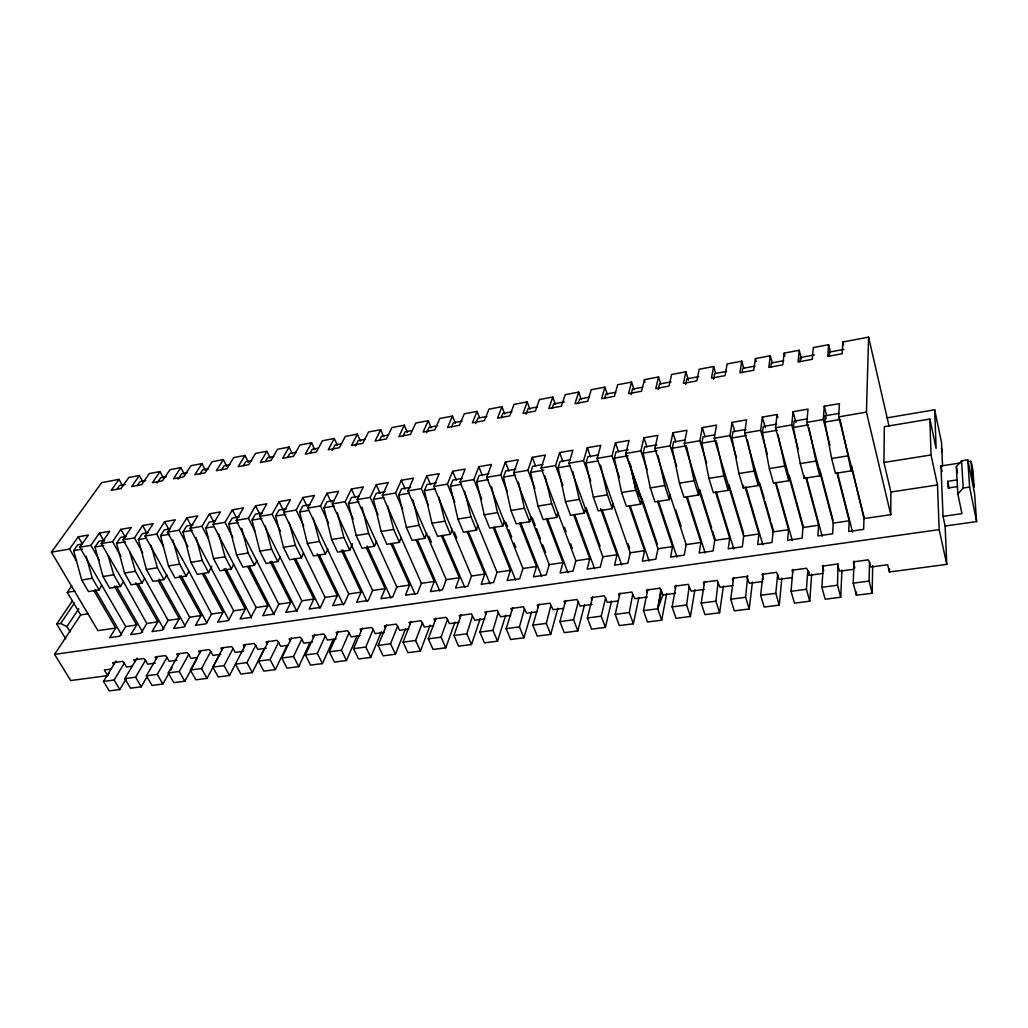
<?xml version="1.0" encoding="UTF-8"?>
<svg xmlns="http://www.w3.org/2000/svg" width="1028" height="1028" viewBox="0 0 1028 1028"><rect width="100%" height="100%" fill="white"/><g stroke="black" fill="none" stroke-linecap="round" stroke-linejoin="round"><path stroke-width="1.5" d="M836.92 472.79L849.167 520.772L848.717 531.489L863.661 529.343L863.97 518.6L890.775 514.681L890.878 492.014L883.926 462.471L884.337 426.671L929.865 419.051L936.122 448.439L934.67 409.786L887.177 417.843M959.998 462.986L940.954 465.967L943.049 516.364L945.13 526.04L946.775 564.372L889.426 571.979L889.451 568.792M745.968 429.46L732.913 431.709L731.936 437.992L738.939 473.522L743.193 487.94L758.279 485.55L758.317 480.487M823.261 565.336L821.899 587.258L825.176 599.234L840.724 597.242L837.512 585.215L837.961 563.331M854.024 561.147L853.227 583.159L856.375 595.238L872.142 593.22L872.695 565.593M872.142 593.22L869.071 581.077L869.508 562.188L868.274 559.849L853.291 561.892L854.833 567.906M890.775 514.681L866.437 412.112L868.596 337.107L842.831 341.99L842.189 353.709L827.771 356.408L828.594 344.688L813.276 347.605L812.274 359.299L798.075 361.959L799.244 350.265L784.146 353.131L782.796 364.811L768.79 367.433L770.306 355.752L755.413 358.579L753.73 370.247L739.929 372.83L741.766 361.175L727.092 363.951L725.087 375.606L711.479 378.15L713.638 366.508L699.156 369.258L696.843 380.887L683.414 383.393L685.894 371.776L671.618 374.488L668.984 386.091L655.761 388.571L658.537 376.968L644.453 379.64L641.523 391.231L628.481 393.66L631.539 382.082L617.661 384.729L614.436 396.294L601.573 398.697L604.927 387.145L591.228 389.74L587.72 401.28L575.025 403.657L578.661 392.118L565.143 394.688L561.378 406.214L548.849 408.553L552.756 397.039L539.417 399.571L535.382 411.071L523.021 413.384L527.184 401.897L514.026 404.389L509.734 415.865L497.539 418.152L501.96 406.677L488.981 409.144L484.419 420.593L472.405 422.842L477.069 411.406L464.245 413.834L459.452 425.271L447.591 427.481L452.5 416.07L439.843 418.473L434.818 429.871L423.099 432.068L428.252 420.67L415.762 423.035L410.493 434.42L398.941 436.579L404.312 425.206L391.976 427.545L386.489 438.905L375.079 441.038L380.681 429.691L368.499 432.004L362.794 443.338L351.537 445.445L357.346 434.124L345.331 436.399L339.407 447.707L328.292 449.789L334.306 438.493L337.415 445.381M856.375 595.238L856.478 592.025M838.951 413.41L825.304 415.762L824.867 422.097L831.652 458.501L835.443 473.343L851.235 470.85L851.454 465.633L863.97 518.6M840.724 597.242L841.958 570.013M864.214 517.598L838.668 416.893L839.413 403.606L824.263 406.253L823.338 419.527L829.943 445.407M798.229 449.082L791.753 424.949L793.076 411.714L807.995 409.105L806.851 422.354L833.233 523.098L832.641 533.802L817.915 535.909L818.648 525.231L805.901 477.699M829.39 356.228L829.673 352.051L843.924 349.366M792.948 569.473L791.046 591.306L794.451 603.166L809.756 601.2L811.683 574.087M819.637 469.012L819.779 475.823L804.23 478.29L800.272 463.589L793.41 427.481L794.04 421.159L807.481 418.833M822.837 573.444L809.126 575.294L809.357 572.146M809.756 601.2L806.415 589.288L807.815 570.553L806.543 568.253L791.997 570.232L792.678 572.596M767.363 454.183L760.643 430.295L762.365 417.085L777.052 414.515L775.523 427.738L802.958 527.518L802.084 538.197L787.576 540.278L788.579 529.626L775.343 482.543M804.23 478.29L804.449 475.694M656.918 444.828L644.595 446.962L643.117 453.194L650.3 487.889L654.964 501.908L669.408 499.621L669.87 494.596M733.645 577.556L730.69 599.221L734.352 610.863L749.206 608.961L745.608 597.268L747.716 575.641M763.072 573.547L760.643 595.289L764.177 607.034L779.263 605.106L781.845 578.109M776.5 424.191L763.239 426.479L762.442 432.775L769.381 468.588L773.48 483.147L788.797 480.731L789.298 475.553M779.263 605.106L775.793 593.31L777.643 574.639L776.358 572.365L762.031 574.318L763.431 578.995M799.887 361.74L800.298 357.564L814.343 354.93M736.549 457.756L730.021 435.551L732.103 422.379L746.572 419.848L744.657 433.045L773.12 531.887L771.977 542.514L757.687 544.57L758.947 533.956L745.236 487.311M704.643 581.514L701.186 603.089L704.964 614.628L719.6 612.752L715.886 601.162L718.045 582.722L717.313 580.409L703.396 582.298L704.141 584.598M749.206 608.961L752.432 582.066M770.807 367.176L771.334 363.012L783.644 360.699M706.699 463.075L699.85 440.742L702.291 427.597L716.542 425.104L714.267 438.262L743.707 536.192L742.306 546.78L728.222 548.798L729.751 538.235L715.565 492.001M743.193 487.94L743.552 485.37M676.038 585.407L672.106 606.893L676 618.329L690.43 616.479L686.588 604.991L689.184 586.628L688.426 584.341L674.715 586.204L675.473 588.491M719.6 612.752L723.455 585.96M598.309 454.954L587.836 456.753L586.05 462.96L593.349 497.115L598.27 510.877L612.29 508.654L613.009 503.669M714.46 434.895L703.036 436.874L701.893 443.145L708.947 478.38L713.342 492.669L728.21 490.317L728.993 485.165M742.139 372.534L742.781 368.384L754.925 366.096M676.707 466.455L670.127 445.844L672.916 432.737L686.961 430.282L684.34 443.402L714.73 540.432L713.072 550.982L699.181 552.974L700.955 542.437L686.383 496.768M647.858 589.25L643.451 610.645L647.447 621.991L661.672 620.167L657.727 608.782L660.734 590.483L659.963 588.222L646.432 590.059L647.229 592.321M690.43 616.479L694.877 589.815M352.386 543.735L349.803 550.198L337.595 552.126L331.633 539.507L323.897 507.819L326.968 501.792L334.293 500.533M684.545 440.061L673.597 441.95L672.286 448.208L679.418 483.173L683.941 497.321L698.59 494.995L699.503 489.868M647.113 469.796L640.842 450.881L643.965 437.799L657.817 435.384L654.849 448.465L686.151 544.609L684.25 555.12L670.564 557.086L672.582 546.588L657.573 501.33M713.612 379.204L714.627 373.665L726.603 371.416M620.064 593.04L615.207 614.358L619.319 625.589L633.338 623.79L629.277 612.508L632.695 594.287L631.886 592.038L618.56 593.85L619.37 596.099M661.672 620.167L666.709 593.593M542.874 464.527L532.697 466.275L530.615 472.443L538.029 506.072L543.182 519.59L556.803 517.444L557.78 512.484M643.451 610.645L657.727 608.782L661.3 590.406L659.963 588.222M619.46 477.545L611.994 455.828L615.451 442.798L629.085 440.408L625.782 453.464L657.984 548.734L655.851 559.206L642.359 561.147L644.607 550.687L629.187 505.815M685.702 384.421L686.871 378.882L698.667 376.672M633.338 623.79L638.941 597.332M628.159 449.801L616.003 451.896L614.371 458.115L621.619 492.528L626.412 506.418L640.637 504.17L641.806 499.081L625.782 453.464L640.842 450.881M590.702 480.757L583.557 460.724L587.335 447.72L600.776 445.368L597.152 458.385L630.215 552.794L627.851 563.228L614.551 565.143L617.031 554.722L600.673 508.77M592.668 596.78L587.361 617.995L591.575 629.136L605.402 627.376L611.557 601.02M658.177 389.548L659.488 384.035L671.13 381.851M605.402 627.376L601.226 616.183L605.595 597.962L604.22 595.803L591.074 597.602L591.91 599.825M562.856 485.396L555.544 465.53L559.63 452.564L572.879 450.238L568.934 463.23L602.845 556.79L600.236 567.199L587.129 569.075L589.828 558.692L573.611 514.617M539.006 604.091L532.851 625.14L537.259 636.088L550.7 634.379L546.331 623.379L550.905 605.376L550.031 603.179L537.259 604.927L538.132 607.111M565.657 600.455L559.913 621.593L564.231 632.644L577.852 630.896L584.559 604.657M577.852 630.896L573.585 619.807L578.327 601.663L576.939 599.517L563.974 601.29L564.835 603.487M631.038 394.611L632.477 389.111L642.526 387.222M462.266 478.431L452.86 480.063L450.392 486.18L457.923 519.05L463.41 532.221L476.478 530.152L477.789 525.231M534.856 488.506L527.917 470.271L532.311 457.344L545.367 455.057L541.126 468.01L575.834 560.748L573.02 571.105L560.093 572.956L563.01 562.624L546.408 518.922M512.741 607.676L506.161 628.648L510.672 639.493L523.92 637.797L519.461 626.9L524.383 608.974L523.509 606.803L510.903 608.512L511.79 610.683M550.7 634.379L557.921 608.242M570.399 459.773L560.067 461.559L558.14 467.74L565.49 501.625L570.527 515.272L584.354 513.075L585.754 508.012M604.657 398.234L605.839 394.109L615.746 392.246M507.215 491.59L500.7 474.949L505.378 462.06L518.253 459.799L513.717 472.713L549.209 564.642L546.176 574.96L533.429 576.798L536.565 566.492L519.641 523.303M486.822 611.21L479.845 632.091L484.458 642.86L497.513 641.176L492.965 630.37L498.246 612.521L497.346 610.362L484.908 612.058L485.82 614.204M523.92 637.797L531.656 611.776M211.871 566.197L208.607 572.545L197.337 574.331L190.887 562.303L182.984 531.939L186.659 526.015L192.84 524.948M578.276 403.169L579.561 399.057L588.993 397.283M461.251 614.693L453.901 635.497L458.591 646.162L471.479 644.517L466.828 633.801L472.443 616.016L471.531 613.87L459.272 615.541L460.197 617.674M481.657 498.901L473.857 479.562L478.817 466.699L491.525 464.476L486.694 477.365L522.944 568.484L519.705 578.764L507.125 580.576L510.466 570.309L493.196 527.492M497.513 641.176L505.737 615.258M515.748 469.205L505.712 470.94L503.502 477.082L510.942 510.453L516.223 523.856L529.651 521.736L531.27 516.711M385.32 491.718L376.299 493.286L373.46 499.338L381.118 531.489L386.901 544.326L399.429 542.347L401.061 537.477M454.851 502.075L447.398 484.111L452.641 471.287L465.157 469.089L460.056 481.939L497.038 572.275L493.594 582.516L481.194 584.302L484.728 574.074L467.11 531.617M552.254 408.026L553.642 403.927L564.488 401.884M471.479 644.517L480.179 618.702M488.994 473.818L479.099 475.527L476.748 481.669L484.252 514.784L489.636 528.071L502.872 525.976L504.607 520.965M436.026 618.136L428.303 638.851L433.084 649.439L445.792 647.807L454.954 622.094M428.278 504.941L421.313 488.596L426.813 475.81L439.162 473.638L433.79 486.45L471.479 576.001L467.843 586.217L455.61 587.977L459.336 577.787L441.397 535.691M526.092 414.194L528.058 408.733L537.233 407.011M445.792 647.807L441.051 637.18L447.514 619.396L446.075 617.34L433.97 618.997L434.921 621.105M657.727 608.782L662.854 594.942L661.3 590.406M411.136 621.529L403.053 642.153L407.91 652.651L420.452 651.045L430.167 625.165M402.68 509.22L395.587 493.016L401.344 480.269L413.526 478.136L407.885 490.896L446.268 579.689L442.438 589.866L430.372 591.601L434.291 581.45L416.019 539.713M420.452 651.045L415.633 640.508L422.405 622.801L420.953 620.758L409.015 622.39L409.979 624.484M501.253 417.574L502.808 413.474L511.867 411.778M436.27 482.929L426.98 484.522L424.384 490.626L431.966 523.252L437.555 536.308L450.444 534.277L452.371 529.291M386.579 624.87L378.15 645.417L383.084 655.838L395.459 654.245L405.623 628.468M378.073 514.874L370.209 497.372L376.222 484.663L388.237 482.556L382.352 495.29L421.39 583.339L417.381 593.464L405.469 595.173L409.568 585.06L390.987 543.671M395.459 654.245L390.55 643.798L397.63 626.168L396.178 624.137L384.395 625.744L385.371 627.825M475.694 423.6L477.904 418.165L486.835 416.481M410.622 487.349L401.473 488.93L398.748 495.008L406.368 527.403L412.061 540.342L424.757 538.338L426.787 533.365M362.344 628.172L353.568 648.642L358.592 658.974L370.8 657.406L381.388 631.732M286.08 508.86L278.961 510.081L275.671 516.069L283.471 547.307L289.613 559.72L301.487 557.844L303.491 553.038M353.169 519.024L345.19 501.677L351.435 488.994L363.295 486.925L357.153 499.621L396.847 586.924L392.645 597.024L380.9 598.707L385.179 588.633L366.289 547.577M370.8 657.406L365.814 647.036L373.19 629.47L371.725 627.466L360.096 629.046L361.085 631.115M451.575 426.851L453.309 422.778L462.137 421.12M338.43 631.436L329.32 651.816L334.421 662.071L346.462 660.529L356.857 636.371M328.6 523.124L320.505 505.917L326.981 493.273L338.675 491.23L332.301 503.887L372.611 590.47L368.255 600.532L356.652 602.19L361.098 592.154L341.309 550.121M346.462 660.529L341.412 650.236L349.07 632.747L347.592 630.755L336.13 632.323L337.133 634.366M426.62 432.762L429.049 427.34L437.761 425.708M358.888 496.28L351.46 497.565L348.505 503.604L356.202 535.524L362.087 548.258L374.449 546.292L376.659 541.37M314.658 635.021L305.393 654.952L310.559 665.116L322.445 663.6L333.239 639.544M294.226 559.129L313.887 599.054L309.107 609.026L320.402 607.407L325.105 597.409L283.612 512.252L296.141 510.094L302.862 497.501L314.401 495.483L307.796 508.102L348.71 593.966L344.174 603.989L332.725 605.633L337.338 595.623L317.267 553.938M322.445 663.6L317.318 653.384L325.259 635.972L323.781 633.993L312.461 635.535L313.476 637.566M291.361 638.195L281.788 658.048L287.018 668.136L298.75 666.632L309.916 642.68M403.194 435.898L405.096 431.837L412.254 430.501M215.546 521.029L209.275 522.108L205.703 528.045L213.58 558.628L219.953 570.746L231.377 568.934L233.626 564.179M298.75 666.632L293.558 656.506L301.769 639.159L300.279 637.193L289.099 638.722L290.14 640.74M268.359 641.331L258.478 661.107L263.785 671.104L275.363 669.626L286.889 645.777M247.709 566.492L267.884 605.788L262.795 615.682L273.808 614.101L278.819 604.181L236.209 520.399L248.416 518.305L255.574 505.776L266.805 503.81L259.75 516.352L301.808 600.827L296.951 610.773L285.81 612.367L290.744 602.447L270.107 561.416M310.032 504.722L302.797 505.969L299.623 511.97L307.385 543.439L313.45 555.955L325.478 554.041L327.868 549.145M275.363 669.626L270.094 659.578L278.575 642.307L277.072 640.354L266.046 641.857L267.087 643.862M379.473 440.331L381.452 436.283L388.52 434.96M244.343 646.946L243.289 644.954L254.173 643.477L255.676 645.404L246.938 662.61L235.476 664.114L240.848 674.047L252.284 672.582L264.157 648.822M355.354 446.062L358.104 440.678L365.081 439.367M223.23 647.473L212.783 667.095L218.219 676.938L229.501 675.499L245.641 644.428M212.783 667.095L224.091 665.604L233.086 648.475L231.57 646.561L220.814 648.025L221.881 649.992M267.884 605.788L256.113 607.509L250.948 617.378L240.077 618.946L245.319 609.09L224.168 568.702M262.461 512.933L255.419 514.141L252.04 520.117L259.866 551.136L266.085 563.447L277.804 561.596L280.361 556.726M332.211 450.38L335.051 445.008L341.347 443.826M201.09 650.493L190.36 670.025L195.86 679.804L207.001 678.377L219.555 654.81M190.36 670.025L201.539 668.56L210.766 651.495L209.249 649.593L198.635 651.045L199.715 652.998M245.319 609.09L233.703 610.786L228.383 620.629L217.653 622.158L223.037 612.341L202.375 573.663M239.138 516.956L232.199 518.151L228.717 524.113L236.568 554.902L242.865 567.122L254.443 565.284L257.077 560.44M283.612 512.252L290.449 499.672L279.063 501.664L272.124 514.231L259.75 516.352M126.457 536.41L120.507 537.438L116.562 543.298L124.542 573.059L131.198 584.791L142.044 583.082L144.614 578.379M179.219 653.474L168.232 672.929L173.796 682.631L184.796 681.23L196.913 659.128M310.083 453.297L312.294 449.287L318.513 448.118M314.722 449.634L311.561 442.811L305.342 454.08L316.316 452.024L322.445 440.742L334.306 438.493M223.037 612.341L211.562 614.024L206.101 623.829L195.513 625.345L201.038 615.566L179.399 575.808M168.232 672.929L179.27 671.477L188.728 654.489L187.199 652.6L176.726 654.026L177.818 655.967M157.631 656.417L146.387 675.794L152.003 685.419L162.861 684.031L169.067 673.032M170.622 670.282L172.177 667.532M287.544 457.511L289.806 453.502L295.961 452.359M292.299 453.849L289.099 447.077L282.674 458.321L293.52 456.291L299.842 445.034L311.561 442.811M201.038 615.566L189.705 617.224L184.115 626.99L173.655 628.494L179.309 618.74L158.183 580.653M146.387 675.794L157.271 674.368L166.973 657.432L165.444 655.568L155.087 656.969L156.192 658.897M82.137 544.069L77.781 544.814L73.682 550.635L81.7 579.998L88.485 591.55L99.061 589.879L101.759 585.215L79.773 547.269L88.369 535.035L78.231 536.809L69.557 549.029L51.4 552.152L97.93 630.639L115.727 628.044L94.049 590.946M236.209 520.399L243.482 507.883L232.392 509.824L225.016 522.314L212.976 524.383L256.113 607.509M137.045 658.087L124.812 678.621L130.479 688.182L141.209 686.807L147.557 675.846M265.275 461.675L267.614 457.678L273.679 456.535M270.146 458L266.907 451.279L260.302 462.497L271.007 460.505L277.521 449.275L289.099 447.077M179.309 618.74L168.117 620.372L162.385 630.1L152.054 631.59L157.849 621.876L135.799 582.825M124.812 678.621L135.567 677.208L145.488 660.349L143.946 658.485L133.717 659.886L134.835 661.788M170.43 528.816L164.326 529.87L160.561 535.768L168.489 565.94L175.004 577.864L186.132 576.104L188.998 571.298L167.423 532.208L175.287 519.821L164.621 521.684L156.667 534.059L145.089 536.051L189.705 617.224M116.01 660.953L103.507 681.41L109.238 690.893L119.826 689.544L126.315 678.634M212.976 524.383L220.455 511.918L209.506 513.833L201.938 526.285L190.052 528.328L233.703 610.786M103.507 681.41L114.121 680.022L124.26 663.227L122.717 661.377L112.617 662.752L113.748 664.653M157.849 621.876L146.798 623.495L140.939 633.184L130.736 634.649L136.66 624.973L114.391 586.217M243.276 465.787L245.692 461.803L251.68 460.672M248.275 462.112L244.998 455.443L238.2 466.635L248.776 464.656L255.484 453.451L266.907 451.279M148.302 532.645L142.275 533.686L138.42 539.559L146.374 569.525L152.966 581.347L163.953 579.612L166.883 574.832M88.267 613.755L80.711 614.911L54.561 654.373L70.714 680.536L107.696 675.627L109.353 672.903M190.052 528.328L197.723 515.902L186.916 517.791L179.155 530.204L167.423 532.208M221.56 469.847L224.04 465.864L229.951 464.759M136.66 624.973L125.737 626.579L119.749 636.229L109.675 637.681L115.727 628.044M226.674 466.159L223.359 459.555L216.368 470.708L226.815 468.755L233.716 457.589L244.998 455.443M200.1 473.857L202.644 469.886L208.491 468.794M104.882 540.137L99.009 541.152L94.987 546.999L102.98 576.554L109.7 588.196L120.417 586.5L123.476 581.745L101.271 543.581L109.688 531.296L99.42 533.095L90.914 545.354L79.773 547.269M205.33 470.169L201.976 463.602L194.819 474.743L205.125 472.816L212.205 461.662L223.359 459.555M145.089 536.051L153.146 523.702L142.609 525.539L134.462 537.875L123.039 539.841L168.117 620.372M178.05 479.138L181.506 473.857L187.289 472.777M184.243 474.126L180.864 467.611L173.526 478.727L183.716 476.825L190.964 465.697L201.976 463.602M123.039 539.841L131.276 527.518L120.88 529.343L112.553 541.64L101.271 543.581M70.135 631.924L66.897 626.566L78.809 608.717M157.091 483.057L160.625 477.789L166.343 476.709M65.753 638.902L56.707 624.047L60.678 623.456L74.401 603.102M56.707 624.047L72.204 601.162M163.413 478.046L159.995 471.569L152.491 482.659L162.552 480.77L169.98 469.68L180.864 467.611M80.711 614.911L67.257 592.334L71.716 585.844M137.289 485.601L140.001 481.657L145.642 480.603M142.828 481.901L139.371 475.489L131.713 486.54L141.646 484.689L149.24 473.612L159.995 471.569M116.845 489.418L119.621 485.499L125.198 484.445M122.486 485.717L119.004 479.356L111.178 490.382L120.996 488.544L128.757 477.506L139.371 475.489M51.4 552.152L101.682 482.646L119.004 479.356M943.049 516.364L961.938 513.64L957.852 493.967L956.336 466.725L961.553 460.852L967.798 459.863L974.647 493.903L976.6 521.581L945.13 526.04M957.852 493.967L963.21 488.043L969.61 487.079L967.798 459.863M307.796 508.102L320.505 505.917M332.301 503.887L345.19 501.677M357.153 499.621L370.209 497.372M382.352 495.29L395.587 493.016M407.885 490.896L421.313 488.596M433.79 486.45L447.398 484.111M460.056 481.939L473.857 479.562M486.694 477.365L500.7 474.949M513.717 472.713L527.917 470.271M541.126 468.01L555.544 465.53M568.934 463.23L583.557 460.724M597.152 458.385L611.994 455.828M654.849 448.465L670.127 445.844M684.34 443.402L699.85 440.742M714.267 438.262L730.021 435.551M744.657 433.045L760.643 430.295M775.523 427.738L791.753 424.949M806.851 422.354L823.338 419.527M838.668 416.893L866.437 412.112M73.682 550.635L82.42 549.145M94.987 546.999L103.828 545.482M116.562 543.298L125.519 541.769M138.42 539.559L145.976 538.261M160.561 535.768L169.748 534.2M182.984 531.939L192.3 530.345M205.703 528.045L213.567 526.696M228.717 524.113L238.483 522.442M252.04 520.117L261.934 518.42M275.671 516.069L285.694 514.36M299.623 511.97L308.336 510.479M323.897 507.819L334.203 506.059M348.505 503.604L358.952 501.818M373.46 499.338L384.035 497.526M398.748 495.008L409.478 493.183M424.384 490.626L435.268 488.763M450.392 486.18L461.418 484.291M476.748 481.669L488.12 479.716M503.502 477.082L515.028 475.116M530.615 472.443L543.773 470.194M558.14 467.74L570 465.71M586.05 462.96L598.09 460.904M614.371 458.115L628.121 455.764M643.117 453.194L657.059 450.804M672.286 448.208L686.434 445.779M701.893 443.145L716.259 440.678M731.936 437.992L746.521 435.499M762.442 432.775L777.245 430.244M793.41 427.481L808.445 424.898M824.867 422.097L840.133 419.488L851.235 470.85M81.7 579.998L92.314 578.276L99.061 589.879M102.98 576.554L113.735 574.806L120.417 586.5M124.542 573.059L135.426 571.298L142.044 583.082M146.374 569.525L157.4 567.739L163.953 579.612M168.489 565.94L179.656 564.128L186.132 576.104M190.887 562.303L202.195 560.478L208.607 572.545M213.58 558.628L225.042 556.778L231.377 568.934M236.568 554.902L248.185 553.025L254.443 565.284M259.866 551.136L271.623 549.235L277.804 561.596M283.471 547.307L295.396 545.38L301.487 557.844M307.385 543.439L319.477 541.473L325.478 554.041M331.633 539.507L343.879 537.528L349.803 550.198M356.202 535.524L368.615 533.519L374.449 546.292M381.118 531.489L393.698 529.459L399.429 542.347M406.368 527.403L419.128 525.334L424.757 538.338M431.966 523.252L444.906 521.157L450.444 534.277M457.923 519.05L471.042 516.93L476.478 530.152M484.252 514.784L497.552 512.625L502.872 525.976M510.942 510.453L524.434 508.269L529.651 521.736M538.029 506.072L551.702 503.861L556.803 517.444M565.49 501.625L579.368 499.377L584.354 513.075M593.349 497.115L607.432 494.828L612.29 508.654M621.619 492.528L635.908 490.215L641.806 499.081M650.3 487.889L664.808 485.537L669.408 499.621M679.418 483.173L694.131 480.783L698.59 494.995M708.947 478.38L723.892 475.964L728.21 490.317M738.939 473.522L754.102 471.068L758.279 485.55M769.381 468.588L784.762 466.095L788.797 480.731M800.272 463.589L815.911 461.058L819.779 475.823M831.652 458.501L847.522 455.931M67.257 592.334L74.851 591.126M883.926 462.471L931.034 454.98L929.865 419.051M967.926 461.752L971.1 461.251L973.002 470.773L974.171 487.195L972.244 477.596L971.1 461.251M957.261 486.604L948.034 487.992L947.713 481.335L956.914 479.935M890.878 492.014L937.497 484.946L931.034 454.98M278.819 604.181L290.744 602.447M301.808 600.827L313.887 599.054M325.105 597.409L337.338 595.623M348.71 593.966L361.098 592.154M372.611 590.47L385.179 588.633M396.847 586.924L409.568 585.06M421.39 583.339L434.291 581.45M446.268 579.689L459.336 577.787M471.479 576.001L484.728 574.074M497.038 572.275L510.466 570.309M522.944 568.484L536.565 566.492M549.209 564.642L563.01 562.624M575.834 560.748L589.828 558.692M602.845 556.79L617.031 554.722M630.215 552.794L644.607 550.687M657.984 548.734L672.582 546.588M686.151 544.609L700.955 542.437M714.73 540.432L729.751 538.235M743.707 536.192L758.947 533.956M773.12 531.887L788.579 529.626M802.958 527.518L818.648 525.231M833.233 523.098L849.167 520.772M54.561 654.373L939.168 529.6L937.497 484.946M111.615 669.022L104.316 669.999L107.696 675.627M132.535 666.208L126.495 667.018L124.26 663.227M155.344 663.15L147.698 664.178L145.488 660.349M176.906 660.246L169.17 661.287L166.973 657.432M197.17 657.522L190.9 658.37L188.728 654.489M220.853 654.348L212.912 655.414L210.766 651.495M243.636 651.277L235.206 652.42L233.086 648.475M266.329 648.231L257.784 649.388L255.676 645.404M287.866 645.34L280.644 646.304L278.575 642.307M312.589 642.012L303.813 643.194L301.769 639.159M336.169 638.851L327.277 640.046L325.259 635.972M360.057 635.638L351.062 636.846L349.07 632.747M384.266 632.387L375.143 633.608L373.19 629.47M408.81 629.085L399.558 630.331L397.63 626.168M433.675 625.744L424.294 627.003L422.405 622.801M458.873 622.364L449.377 623.636L447.514 619.396M484.766 618.882L474.782 620.218L472.443 616.016M510.672 615.399L500.546 616.761L498.246 612.521M536.937 611.866L526.67 613.253L524.383 608.974M563.55 608.293L553.154 609.694L550.905 605.376M592.064 604.464L579.998 606.083L578.327 601.663M617.931 600.982L607.227 602.421L605.595 597.962M647.254 597.05L634.841 598.707L632.695 594.287M675.435 593.259L662.854 594.942L660.734 590.483M704.193 589.391L691.266 591.126L689.184 586.628M733.208 585.497L720.088 587.258L718.045 582.722M762.647 581.54L749.335 583.326L746.624 576.412L732.501 578.34L733.221 580.666M792.511 577.518L779.018 579.342L777.643 574.639M853.6 569.319L839.696 571.183L837.177 564.076L822.413 566.094L823.711 570.861M258.478 661.107L270.094 659.578M281.788 658.048L293.558 656.506M305.393 654.952L317.318 653.384M329.32 651.816L341.412 650.236M353.568 648.642L365.814 647.036M378.15 645.417L390.55 643.798M403.053 642.153L415.633 640.508M428.303 638.851L441.051 637.18M453.901 635.497L466.828 633.801M479.845 632.091L492.965 630.37M506.161 628.648L519.461 626.9M532.851 625.14L546.331 623.379M559.913 621.593L573.585 619.807M587.361 617.995L601.226 616.183M615.207 614.358L629.277 612.508M672.106 606.893L686.588 604.991M701.186 603.089L715.886 601.162M730.69 599.221L745.608 597.268M760.643 595.289L775.793 593.31M791.046 591.306L806.415 589.288M821.899 587.258L837.512 585.215M853.227 583.159L869.071 581.077M60.678 623.456L66.897 626.566M114.121 680.022L119.826 689.544M135.567 677.208L141.209 686.807M69.557 549.029L76.47 560.877M95.116 589.417L121.754 635.073M101.759 585.215L125.737 626.579M78.231 536.809L82.214 543.696M157.271 674.368L162.861 684.031M116.164 585.96L142.661 632.143M90.914 545.354L99.356 560.054M179.27 671.477L184.796 681.23M99.42 533.095L104.149 541.435M112.553 541.64L120.906 556.444M138.317 583.93L163.786 629.11M120.88 529.343L125.57 537.734M123.476 581.745L146.798 623.495M201.539 668.56L207.001 678.377M159.199 579.124L185.168 626.026M134.462 537.875L142.738 552.807M142.609 525.539L146.413 532.478M156.667 534.059L163.323 546.292M224.091 665.604L229.501 675.499M181.134 575.654L206.821 622.917M164.621 521.684L169.145 530.075M179.155 530.204L187.906 546.575M246.938 662.61L252.284 672.582M204.084 573.534L228.743 619.755M186.916 517.791L191.388 526.246M188.998 571.298L211.562 614.024M225.826 568.561L251.68 617.969M201.938 526.285L208.44 538.711M209.506 513.833L213.927 522.352M249.341 566.364L274.155 614.744M225.016 522.314L232.868 537.593M232.392 509.824L236.016 516.994M271.7 561.288L296.912 611.48M248.416 518.305L254.764 530.936M255.574 505.776L259.814 514.296M295.73 558.872L319.991 608.203M272.124 514.231L280.451 531.142M279.063 501.664L283.24 510.261M296.141 510.094L303.684 525.758M319.412 555.12L343.339 604.862M302.862 497.501L306.986 506.161M342.748 549.89L366.996 601.47M326.981 493.273L331.055 502.011M367.086 546.035L390.961 598.026M351.435 488.994L355.38 497.668M392.4 543.581L415.235 594.544M376.222 484.663L380.103 493.401M357.346 434.124L360.417 441.063M417.381 539.623L439.843 591.01M401.344 480.269L405.161 489.084M428.869 536.231L431.413 542.129M380.681 429.691L383.701 436.694M442.657 535.472L464.797 587.463M426.813 475.81L430.501 484.561M404.312 425.206L407.281 432.261M454.325 532.067L456.766 537.875M468.331 531.399L490.06 583.84M428.252 420.67L431.182 427.776M452.641 471.287L456.265 480.115M452.5 416.07L455.378 423.24M494.365 527.287L515.67 580.165M478.817 466.699L482.376 475.617M505.815 522.327L507.575 526.76M508.757 529.703L511.687 537.079M514.026 542.99L515.786 547.41M477.069 411.406L479.331 417.188M520.772 523.098L541.64 576.438M505.378 462.06L508.86 471.042M532.427 518.099L535.292 525.539M536.436 528.52L540.458 538.929M542.745 544.879L545.624 552.319M501.96 406.677L504.735 413.963M547.538 518.87L567.957 572.673M532.311 457.344L535.665 466.275M564.449 527.313L566.132 531.81M570.617 543.825L572.3 548.322M527.184 401.897L529.908 409.247M574.691 514.565L594.634 568.844M559.63 452.564L562.907 461.572M586.191 507.909L600.108 546.331M552.756 397.039L555.416 404.454M602.164 510.068L621.709 564.989M587.335 447.72L590.535 456.805M578.661 392.118L581.27 399.596M628.044 543.735L629.611 548.207M630.1 505.635L649.143 561.057M615.451 442.798L618.522 451.832M604.927 387.145L607.471 394.688M642.127 498.978L657.367 544.108M629.38 461.79L635.908 490.215L640.637 504.17M658.434 501.15L676.964 557.06M643.965 437.799L646.972 446.923M631.539 382.082L634.032 389.702M675.64 509.605L681.076 526.297M687.192 496.601L705.182 553.013M658.537 376.968L660.708 383.881M672.916 432.737L675.781 441.796M86.172 556.174L92.314 578.276M699.695 489.803L711.684 528.084M712.635 531.142L715.038 538.8M784.146 353.131L785.019 355.984M716.323 491.834L733.812 548.952M702.291 427.597L705.067 436.746M685.894 371.776L688.439 380.142M196.142 537.605L202.195 560.478M729.109 485.062L743.617 533.365M241.696 528.315L248.185 553.025M745.917 487.144L762.853 544.776M732.103 422.379L734.789 431.606M713.638 366.508L715.694 373.549M108.094 555.557L113.735 574.806M129.798 551.92L135.426 571.298M157.4 567.739L150.987 545.238M759.846 483.353L764.228 498.58M765.102 501.625L770.37 519.911M771.244 522.956L773.429 530.576M362.023 507.112L368.615 533.519M179.656 564.128L172.858 539.97M741.766 361.175L743.771 368.268M775.973 482.389L792.305 540.561M412.986 499.942L419.128 525.334M762.365 417.085L765.346 427.802M225.042 556.778L218.668 533.802M807.815 570.553L809.126 575.294M755.413 358.579L756.197 361.432M271.623 549.235L265.288 525.938M789.71 477.005L803.215 526.207M777.052 414.515L777.888 417.586M491.5 486.668L497.552 512.625M295.396 545.38L289.164 522.314M518.42 482.106L524.434 508.269M319.477 541.473L313.257 518.24M770.306 355.752L772.234 362.923M793.076 411.714L795.955 422.521M806.466 477.557L822.194 536.269M343.879 537.528L337.351 512.741M820.46 472.109L833.04 520.219M393.698 529.459L387.543 505.712M799.244 350.265L801.48 358.939M630.434 464.72L635.908 490.215M444.906 521.157L438.802 497.064M825.304 415.762L826.075 418.833M837.383 472.52L852.533 531.951M824.263 406.253L826.602 415.479M686.82 447.296L694.131 480.783M471.042 516.93L464.63 491.204M869.508 562.188L870.716 567.019L887.665 564.732L889.426 571.979M716.632 442.207L723.892 475.964M828.594 344.688L830.393 351.987M551.702 503.861L545.071 476.08M579.368 499.377L572.763 471.389M842.831 341.99L843.538 344.92M607.432 494.828L600.545 465.131M664.808 485.537L657.997 455.365M868.596 337.107L889.002 425.939M754.102 471.068L747.433 440.164M939.168 529.6L946.775 564.372M784.762 466.095L778.157 434.947M815.911 461.058L808.985 427.712M940.954 465.967L942.098 471.351M934.67 409.786L941.545 442.528L942.547 466.005M947.713 481.335L949.152 488.133M956.336 466.725L957.556 472.7M969.61 487.079L976.6 521.581M644.453 379.64L644.826 382.455M961.553 460.852L963.21 488.043M941.288 448.272A14.7 7.607 -11.8 0 1 941.468 452.256"/></g></svg>
